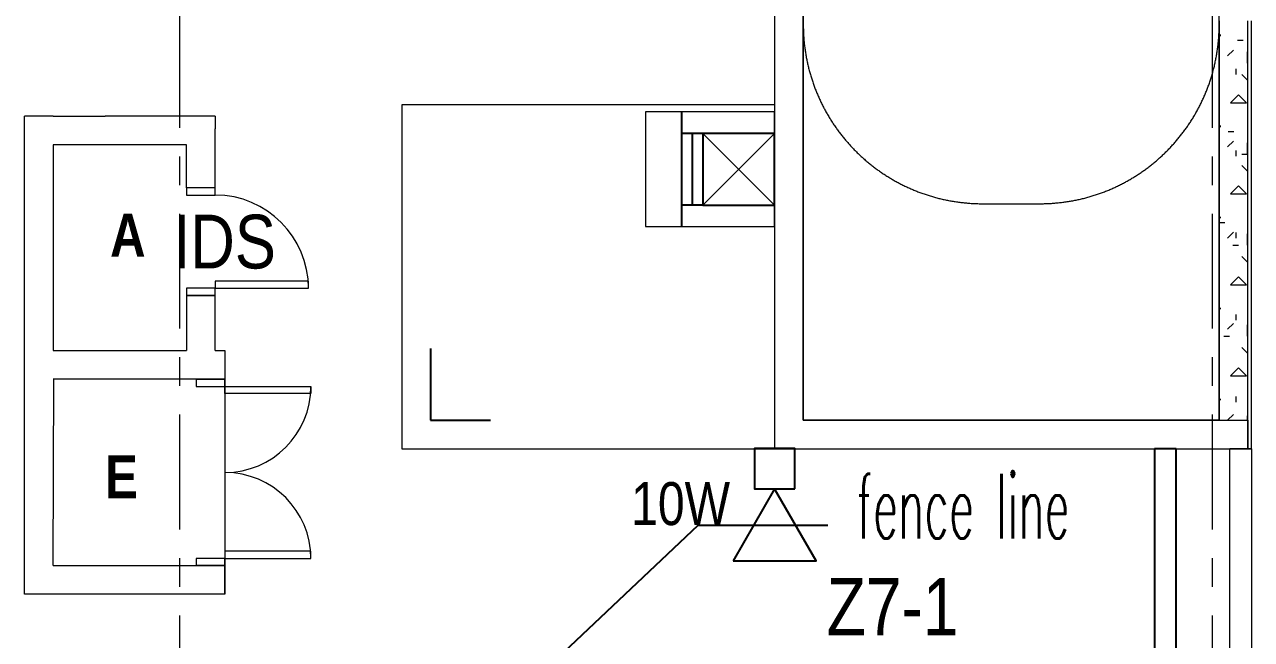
# Model space of a CAD drawing. Header units: millimetres. Extents: x 401980 to 1130603, y 21610 to 442280.
# Drawn here: x 926484 to 935039, y 156781 to 161071 of the extents above; entities that cross this region are included whole.
import ezdxf
from ezdxf.enums import TextEntityAlignment as Align

# ---------------------------------------------------------------- set-up
doc = ezdxf.new("R2010")
doc.units = ezdxf.units.MM
doc.header["$LTSCALE"] = 100
for name, pattern in [('IDA - Grid Line', [14, 8, -2, 2, -2]), ('IDA - Hidden 2-1', [750, 500, -250]), ('IDA_Stair Clear', [675, 400, -137.5, 0, -137.5])]:
    doc.linetypes.add(name, pattern=pattern)
doc.layers.get('Defpoints').update_dxf_attribs({"color": 8})
for name, color, linetype, lineweight in [('0-1', 8, 'Continuous', 5), ('1599_DB_A_BLK2_HQ_R21-2ND STOREY 20230517--$0$A-_DOOR----_E-1', 8, 'Continuous', 9), ('A-_DETA----_E-4', 8, 'IDA - Hidden 2-1', 9), ('A-_DETA----_ED-2', 8, 'IDA_Stair Clear', 9), ('A-_DOOR----_E-1', 8, 'Continuous', 9), ('A-_FLOR----_E', 8, 'Continuous', 9), ('A-_ROOMNAME_A', 8, 'Continuous', 9), ('A-_WALL----_E', 8, 'Continuous', 9), ('A-_WALL----_E-1', 8, 'Continuous', 18), ('A-_WALL----_H-2', 8, 'Continuous', 9), ('A-_WALLPRTN_E-1', 8, 'Continuous', 18), ('S-_ANOTGRID_E-1', 8, 'IDA - Grid Line', 9), ('S-_STRC----_E', 8, 'Continuous', 9)]:
    doc.layers.add(name, color=color, linetype=linetype, lineweight=lineweight)
for name, color, linetype in [('E-P-Iso-DB', 1, 'Continuous'), ('EVC_PA', 7, 'Continuous'), ('M-_SANITEXT', 160, 'Continuous')]:
    doc.layers.add(name, color=color, linetype=linetype)
doc.styles.add('Arial', font='arial.ttf', dxfattribs={"height": 375})
doc.styles.add('Arial Narrow_2', font='ARIALN.TTF', dxfattribs={"height": 500})
doc.styles.add('Arial Narrow_B_2', font='ARIALNB.TTF', dxfattribs={"height": 300})
doc.styles.add('Arial_8', font='arial.ttf', dxfattribs={"height": 2})
doc.styles.add('MtXpl_simplex_shx', font='simplex.shx')

# ---------------------------------------------------------------- blocks, each defined once
blk = doc.blocks.new('Archi 3')
at = {"color": 8}
for p, q in [((931064, 160460.7), (931064, 159660.7)), ((931214, 160310.7), (931064, 160310.7)), ((931139, 160310.7), (931139, 159810.7)), ((931714, 160310.7), (931214, 160310.7)), ((931214, 160310.7), (931214, 159810.7)), ((931714, 159810.7), (931714, 160310.7)), ((931214, 159810.7), (931064, 159810.7)), ((931214, 159810.7), (931714, 159810.7)), ((934514, 158110.7), (934364, 158110.7)), ((934364, 158110.7), (934364, 130930.7)), ((934514, 130930.7), (934514, 158110.7))]:
    blk.add_line(p, q, dxfattribs=at)
at = {"layer": '0-1', "color": 8}
for p, q in [((927814, 158795.7), (927881.1, 158795.7)), ((927881.1, 158795.7), (927881.1, 157095.7)), ((927681.1, 158595.7), (927881.1, 158595.7)), ((927881.1, 157295.7), (927681.1, 157295.7))]:
    blk.add_line(p, q, dxfattribs=at)
at = {"layer": '1599_DB_A_BLK2_HQ_R21-2ND STOREY 20230517--$0$A-_DOOR----_E-1', "color": 8}
for p, q in [((927681.1, 158595.7), (927681.1, 158545.7)), ((927681.1, 158545.7), (927881.1, 158545.7)), ((927881.1, 158545.7), (927881.1, 158595.7)), ((927881.1, 158495.7), (927881.1, 158545.7)), ((927881.1, 158545.7), (928481.1, 158545.7)), ((928481.1, 158545.7), (928481.1, 158495.7)), ((928481.1, 158495.7), (927881.1, 158495.7)), ((927881.1, 157345.7), (927681.1, 157345.7)), ((927681.1, 157345.7), (927681.1, 157295.7)), ((928481.1, 157395.7), (927881.1, 157395.7)), ((927881.1, 157395.7), (927881.1, 157345.7)), ((927881.1, 157345.7), (928481.1, 157345.7)), ((927881.1, 157295.7), (927881.1, 157345.7)), ((928481.1, 157345.7), (928481.1, 157395.7))]:
    blk.add_line(p, q, dxfattribs=at)
for centre, start, end in [((927881.1, 158545.7), 270, 0), ((927881.1, 157345.7), 0, 90)]:
    blk.add_arc(centre, 600, start, end, dxfattribs=at)
at = {"layer": 'A-_DETA----_E-4', "color": 8}
for p, q in [((931714, 160310.7), (931214, 159810.7)), ((931214, 160310.7), (931714, 159810.7))]:
    blk.add_line(p, q, dxfattribs=at)
at = {"layer": 'A-_DETA----_ED-2', "color": 8}
blk.add_line((933164, 159820.7), (933564, 159820.7), dxfattribs=at)
for centre, start, end in [((933164, 161070.7), 180, 270), ((933564, 161070.7), 270, 0)]:
    blk.add_arc(centre, 1250, start, end, dxfattribs=at)
at = {"layer": 'A-_DOOR----_E-1', "color": 8}
for p, q in [((927814, 159930.7), (927614, 159930.7)), ((927614, 159930.7), (927614, 159880.7)), ((927814, 159880.7), (927814, 159930.7)), ((927614, 159880.7), (927814, 159880.7)), ((927814, 159230.7), (927614, 159230.7)), ((927614, 159230.7), (927614, 159180.7)), ((928464, 159280.7), (927814, 159280.7)), ((927814, 159280.7), (927814, 159230.7)), ((927814, 159230.7), (928464, 159230.7)), ((927814, 159180.7), (927814, 159230.7)), ((928464, 159230.7), (928464, 159280.7)), ((927614, 159180.7), (927814, 159180.7))]:
    blk.add_line(p, q, dxfattribs=at)
blk.add_arc((927814, 159230.7), 650, 0, 90, dxfattribs=at)
at = {"layer": 'A-_FLOR----_E', "color": 8}
blk.add_line((935014, 158110.7), (935014, 158310.7), dxfattribs=at)
at = {"layer": 'A-_WALL----_E', "color": 8}
for p, q in [((935014, 158310.7), (935014, 161095.7)), ((934814, 158310.7), (935014, 158310.7)), ((935014, 158310.7), (935014, 158110.7)), ((934889, 155445.7), (934889, 158110.7)), ((935039, 158110.7), (934889, 158110.7)), ((935039, 158110.7), (935039, 155595.7))]:
    blk.add_line(p, q, dxfattribs=at)
at = {"layer": 'A-_WALL----_E-1', "color": 8}
for p, q in [((934814, 161095.7), (934814, 158310.7)), ((935039, 158310.7), (935039, 161095.7))]:
    blk.add_line(p, q, dxfattribs=at)
at = {"layer": 'A-_WALL----_H-2', "color": 8, "linetype": 'Continuous'}
for p, q in [((934823.4, 160990.3), (934823.4, 161000.2)), ((934940.6, 160960.5), (934980.3, 160960.5)), ((934873, 160851.4), (934912.7, 160891.1)), ((935011.9, 160801.8), (935011.9, 160881.2)), ((935014, 160879), (935011.9, 160881.1)), ((934932.5, 160722.7), (934932.5, 160762.4)), ((935011.9, 160801.8), (935014, 160803.9)), ((935011.9, 160682.7), (934972.2, 160722.4)), ((934892.8, 160524), (934948.9, 160580.1)), ((935005.1, 160524), (934948.9, 160580.1)), ((934892.9, 160524), (935005.1, 160524)), ((934823.4, 160355.3), (934823.4, 160365.2)), ((934877.1, 160325.5), (934916.8, 160325.5)), ((934873, 160216.4), (934912.7, 160256.1)), ((935011.9, 160166.8), (935011.9, 160246.2)), ((935014, 160244), (935011.9, 160246.1)), ((934932.5, 160151.2), (934932.5, 160190.9)), ((934972.3, 160166.8), (935012, 160166.8)), ((935011.9, 160166.8), (935014, 160168.9)), ((935011.9, 160047.7), (934972.2, 160087.4)), ((934892.8, 159889), (934948.9, 159945.1)), ((935005.1, 159889), (934948.9, 159945.1)), ((934892.9, 159889), (935005.1, 159889)), ((934823.4, 159720.3), (934823.4, 159730.2)), ((934814, 159690.5), (934853.3, 159690.5)), ((934873, 159581.4), (934912.7, 159621.1)), ((934932.5, 159579.7), (934932.5, 159619.4)), ((935011.9, 159531.8), (935011.9, 159611.2)), ((935014, 159609), (935011.9, 159611.1)), ((934908.8, 159531.8), (934948.5, 159531.8)), ((935011.9, 159531.8), (935014, 159533.9)), ((935011.9, 159412.7), (934972.2, 159452.4)), ((934892.8, 159254), (934948.9, 159310.1)), ((935005.1, 159254), (934948.9, 159310.1)), ((934892.9, 159254), (935005.1, 159254)), ((934823.4, 159085.3), (934823.4, 159095.2)), ((934932.5, 159008.2), (934932.5, 159047.9)), ((934873, 158946.4), (934912.7, 158986.1)), ((935011.9, 158896.8), (935011.9, 158976.2)), ((935014, 158974), (935011.9, 158976.1)), ((934845.3, 158896.8), (934885, 158896.8)), ((935011.9, 158896.8), (935014, 158898.9)), ((935011.9, 158777.7), (934972.2, 158817.4)), ((934892.8, 158619), (934948.9, 158675.1)), ((934892.9, 158619), (935005.1, 158619)), ((935005.1, 158619), (934948.9, 158675.1)), ((934823.4, 158450.3), (934823.4, 158460.2)), ((934932.5, 158436.7), (934932.5, 158476.4)), ((934873, 158311.4), (934912.7, 158351.1)), ((935011.9, 158310.7), (935011.9, 158341.2)), ((935014, 158339), (935011.9, 158341.1))]:
    blk.add_line(p, q, dxfattribs=at)
at = {"layer": 'A-_WALLPRTN_E-1', "color": 8}
for p, q in [((931714, 164295.7), (931714, 158110.7)), ((931914, 160510.7), (931914, 164295.7)), ((931714, 160510.7), (929114, 160510.7)), ((929114, 160510.7), (929114, 160310.7)), ((931914, 160310.7), (931914, 160510.7)), ((926484, 157095.7), (926484, 160430.7)), ((926684, 160430.7), (926484, 160430.7)), ((926684, 160430.7), (927046.4, 160430.7)), ((927614, 160430.7), (927046.4, 160430.7)), ((927814, 160430.7), (927614, 160430.7)), ((927814, 160430.7), (927814, 160344.1)), ((931714, 160460.7), (930814, 160460.7)), ((930814, 160460.7), (930814, 159660.7)), ((931714, 159660.7), (931714, 160460.7)), ((927814, 159930.7), (927814, 160344.1)), ((929114, 160310.7), (929114, 158310.7)), ((931914, 158310.7), (931914, 160310.7)), ((926684, 160230.7), (926684, 158795.7)), ((927614, 160230.7), (926684, 160230.7)), ((927614, 159930.7), (927614, 160230.7)), ((927814, 159930.7), (927614, 159930.7)), ((930814, 159660.7), (931714, 159660.7)), ((927614, 159180.7), (927614, 158795.7)), ((927814, 159180.7), (927614, 159180.7)), ((927814, 158795.7), (927814, 159180.7)), ((926684, 158795.7), (927614, 158795.7)), ((926685, 158595.7), (926681.1, 157295.7)), ((927881.1, 158595.7), (926684, 158595.7)), ((929114, 158310.7), (929114, 158110.7)), ((931989, 158310.7), (931914, 158310.7)), ((933089, 158310.7), (931989, 158310.7)), ((934814, 158310.7), (933089, 158310.7)), ((935039, 158110.7), (935039, 158310.7)), ((929114, 158110.7), (931989, 158110.7)), ((931989, 158110.7), (933089, 158110.7)), ((933089, 158110.7), (935014, 158110.7)), ((935014, 158110.7), (935039, 158110.7)), ((926684, 157295.7), (927881.1, 157295.7)), ((927881.1, 157095.7), (927881.1, 157295.7)), ((926684, 157095.7), (926484, 157095.7)), ((927881.1, 157095.7), (926684, 157095.7))]:
    blk.add_line(p, q, dxfattribs=at)
at = {"layer": 'Defpoints', "color": 8}
for p, q in [((931714, 160310.7), (931377.6, 160310.7)), ((931714, 160310.7), (931377.6, 160310.7)), ((931714, 160060.7), (931714, 160310.7)), ((931714, 160060.7), (931714, 160310.7)), ((929314, 158810.7), (929314, 158310.7)), ((929314, 158810.7), (929314, 158310.7)), ((929314, 158310.7), (929732.7, 158310.7)), ((929314, 158310.7), (929732.7, 158310.7))]:
    blk.add_line(p, q, dxfattribs=at)
at = {"layer": 'M-_SANITEXT', "color": 8}
blk.add_lwpolyline([(929141.3, 155648.4), (931181.2, 157579), (932085.5, 157579)], dxfattribs=at)
at = {"layer": 'S-_ANOTGRID_E-1', "color": 8}
for p, q in [((927564, 203149), (927564, 100313.8)), ((934764, 203149), (934764, 100313.8))]:
    blk.add_line(p, q, dxfattribs=at)
at = {"layer": 'S-_STRC----_E', "color": 8}
for p, q in [((934814, 158310.7), (934814, 161720.7)), ((931914, 161445.7), (931914, 158310.7)), ((931914, 158310.7), (934814, 158310.7))]:
    blk.add_line(p, q, dxfattribs=at)
at = {"layer": 'A-_ROOMNAME_A', "color": 8}
for s, height, style, p in [('A', 300, 'Arial Narrow_B_2', (927080.2, 159450.7)), ('IDS', 375, 'Arial Narrow_2', (927520.9, 159369)), ('E', 300, 'Arial Narrow_B_2', (927045.5, 157764.7))]:
    blk.add_text(s, height=height, dxfattribs=dict(at, style=style)).set_placement(p)
at = {"layer": 'M-_SANITEXT', "color": 8, "style": 'MtXpl_simplex_shx', "width": 0.5}
blk.add_text('fence line', height=450, dxfattribs=at).set_placement((932284.7, 157485.3))
blk = doc.blocks.new('H')
at = {"layer": 'EVC_PA', "color": 1}
for points in [[(286.1, 74.2), (-27.4, 74), (129.5, -197.4)], [(53.3, -197.4), (53.4, -350), (205.9, -349.9), (205.8, -197.3)]]:
    blk.add_lwpolyline(points, close=True, dxfattribs=at)

msp = doc.modelspace()

# ---------------------------------------------------------------- block references
at = {"layer": 'E-P-Iso-DB', "color": 8}
msp.add_blockref('Archi 3', (0, 0), dxfattribs=at)
at = {"layer": 'EVC_PA', "xscale": 1.850013175945747, "yscale": 1.850013175945747, "zscale": 1.850013175945747, "rotation": 179.9999999999025}
msp.add_blockref('H', (931953.8, 157466.4), dxfattribs=at)

# ---------------------------------------------------------------- texts
at = {"layer": 'EVC_PA', "color": 1, "style": 'Arial', "width": 0.8}
msp.add_text('10W', height=300, dxfattribs=at).set_placement((931058.5, 157728.3), align=Align.MIDDLE_CENTER)
at = {"layer": 'EVC_PA', "color": 7, "style": 'Arial_8', "width": 0.8}
msp.add_text('Z7-1', height=400, dxfattribs=at).set_placement((932077.3, 156809.6))

doc.saveas('drawing.dxf')
